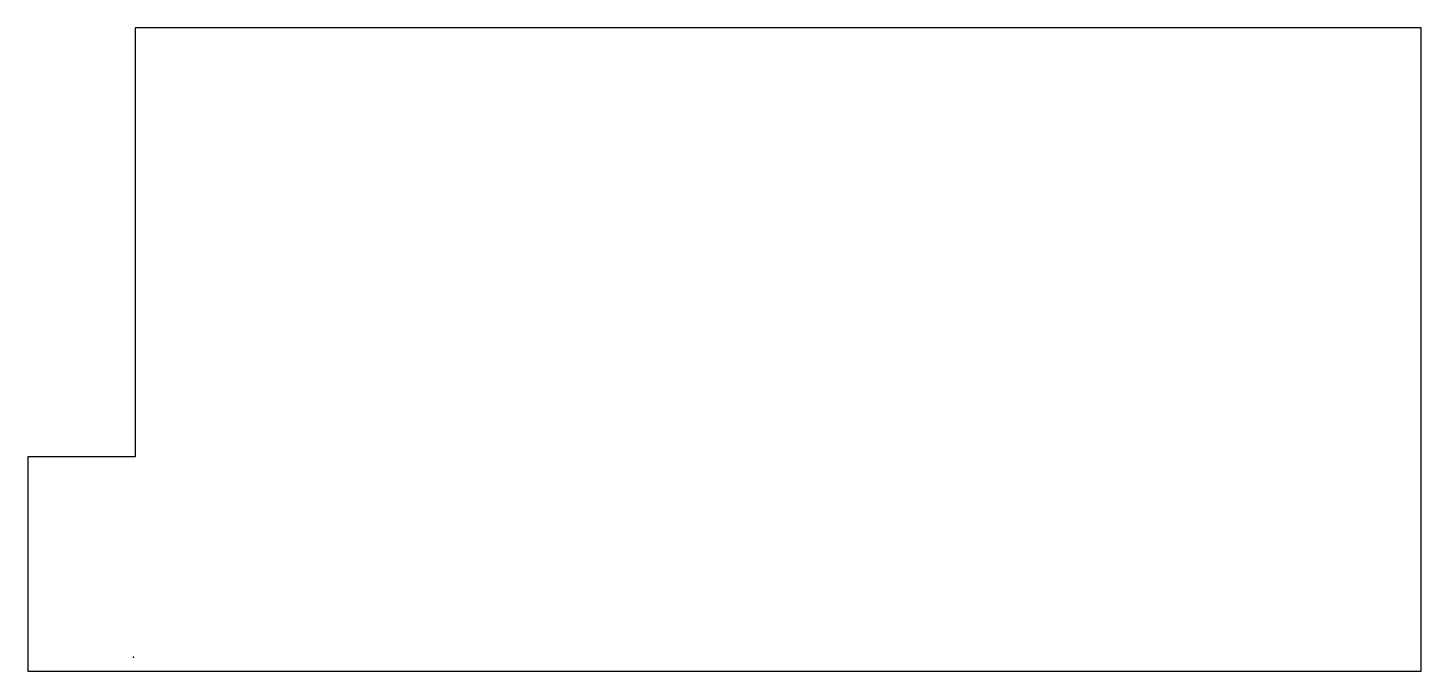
# Model space of a CAD drawing. Extents: x -10 to 120, y 0 to 60.
import ezdxf

# ---------------------------------------------------------------- set-up
doc = ezdxf.new("R2010")
doc.units = 0
doc.layers.get('0').update_dxf_attribs({"color": 250, "linetype": 'CONTINUOUS'})

msp = doc.modelspace()

# ---------------------------------------------------------------- linework, layer by layer
msp.add_lwpolyline([(120, 0), (120, 60), (0, 60), (0, 20), (-10, 20), (-10, 0)], close=True)
msp.add_point((-0.15, 1.31))

doc.saveas('drawing.dxf')
